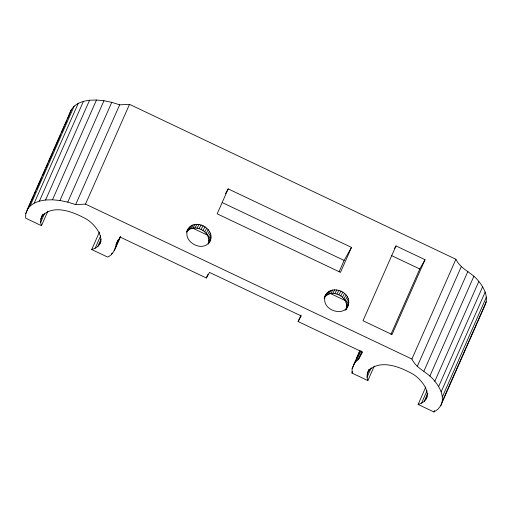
<?xml version="1.0" encoding="UTF-8"?>
<svg xmlns="http://www.w3.org/2000/svg" width="512" height="512" viewBox="0 0 512 512"><rect width="100%" height="100%" fill="white"/><g stroke="black" fill="none" stroke-linecap="round" stroke-linejoin="round"><path stroke-width="0.77" d="M425.824 386.976L418.112 404.454L433.984 411.987L437.856 409.306L440.71 405.741L484.71 305.971C489.037 297.581 484.282 288.083 478.822 281.485C472.39 272.602 460.678 269.434 455.904 259.264L129.51 104.346L119.661 104.819L111.763 102.349L103.962 100.73L96.486 100.013L89.568 100.218L83.418 101.344L78.221 103.347L74.138 106.176L71.283 109.741L27.277 209.51L25.754 213.702L25.6 218.15L41.472 225.683L47.891 211.123M41.472 225.683C40.064 222.118 40.614 218.24 42.426 214.944M99.43 232.058L91.718 249.536L107.59 257.069C114.835 254.112 115.251 246.259 117.843 240.134M374.285 366.035L367.859 380.602L351.994 373.069L352.141 368.621L359.776 350.592M367.859 380.602C366.285 376.755 367.226 372.653 369.139 369.133M440.71 405.741C445.03 397.357 440.275 387.853 434.822 381.261C428.384 372.378 416.672 369.21 411.898 359.034L85.504 204.115L75.654 204.589L67.757 202.118L59.955 200.506L52.48 199.789L45.562 199.994L39.411 201.114L34.214 203.123L30.131 205.952L27.277 209.51M208.256 243.802C212.339 232.077 194.01 222.144 186.496 232.115C192.314 214.707 219.872 230.003 208.205 244.122M324.922 297.158C321.574 311.392 347.552 318.323 348.762 302.445C349.19 289.216 327.091 284.352 324.224 298.4M347.981 306.074L345.875 309.798C350.739 297.958 332 287.315 324.301 297.523M71.283 109.741L67.507 119.027M91.718 249.536C111.072 243.866 95.296 222.842 84.115 217.901C71.994 211.322 52.582 204.224 41.786 216.397M418.112 404.454C437.459 398.784 421.69 377.76 410.502 372.819C398.381 366.24 378.976 359.142 368.179 371.315M25.754 213.702L28 208.608M28.64 207.149L34.099 194.771M34.746 193.312L35.706 191.13M36.352 189.67L41.811 177.293M42.451 175.834L45.344 169.28M45.984 167.821L47.917 163.456M48.557 161.997L53.056 151.802M53.696 150.342L60.762 134.323M61.408 132.864L64.294 126.31M64.941 124.858L66.867 120.486M30.131 205.952L74.138 106.176M34.214 203.123L78.221 103.347M39.411 201.114L83.418 101.344M45.562 199.994L89.568 100.218M40.768 219.194L43.014 214.093M40.659 222.317L44.512 213.581M52.48 199.789L96.486 100.013M59.955 200.506L103.962 100.73M67.757 202.118L111.763 102.349M75.654 204.589L119.661 104.819M85.504 204.115L129.51 104.346M95.187 248.198L100.646 235.821M97.907 246.317L101.12 239.034M99.808 243.936L101.094 241.024M111.469 254.387L112.109 252.928M115.846 246.63L120.339 236.435M114.317 250.822L120.422 236.986M228.186 188.883L217.184 213.83L340.486 272.352L351.488 247.411L228.186 188.883L225.472 193.683M115.917 244.506L120.122 237.062L206.355 277.99L207.942 274.394M353.67 364.429L356.518 360.864L358.374 359.584L362.573 352.141L298.099 321.536L300.954 315.066M339.104 271.834L344.134 260.435L351.488 247.411M396 245.914L363.002 320.742L392.013 334.515L425.018 259.686L396 245.914L394.502 248.57M352.141 368.621L355.674 360.608M356.32 359.155L359.206 352.602M356.518 360.864L361.018 350.669M351.994 373.069L352.634 371.616M358.374 359.584L361.907 351.571M367.155 374.112L369.088 369.741M367.053 377.235L371.226 367.77M390.925 334.374L419.763 268.986L425.018 259.686M411.898 359.034L455.904 259.264M417.158 366.682L461.165 266.912M423.917 371.168L467.923 271.392M429.869 376.077L473.869 276.301M421.574 403.117L427.04 390.739M424.301 401.235L427.834 393.222M426.202 398.854L427.168 396.672M434.822 381.261L478.822 281.485M438.63 386.554L482.637 286.784M441.178 391.808L485.184 292.038M433.984 411.987L434.624 410.528M442.394 396.858L486.4 297.088M442.234 401.549L486.24 301.779M187.718 230.733L189.818 227.008M189.222 229.594L191.322 225.875M190.957 228.749L193.056 225.03M192.864 228.218L194.963 224.493M194.899 228.013L196.998 224.288M196.986 228.141L199.085 224.422M199.072 228.602L201.171 224.883M201.088 229.382L203.187 225.664M202.976 230.458L205.075 226.739M204.678 231.795L206.778 228.07M206.138 233.344L208.237 229.626M207.315 235.078L209.421 231.354M208.179 236.922L210.278 233.203M208.691 238.835L210.797 235.117M208.851 240.755L210.95 237.037M208.64 242.624L210.739 238.906M206.355 277.99L209.504 272.41L301.254 315.955L298.099 321.536M324.794 296.64L326.406 293.805M325.53 296.141L327.629 292.416M327.034 295.008L329.133 291.283M328.762 294.157L330.867 290.438M330.675 293.626L332.774 289.901M332.704 293.421L334.81 289.702M334.797 293.549L336.896 289.83M336.883 294.016L338.982 290.291M338.899 294.797L340.998 291.072M340.787 295.866L342.886 292.147M342.483 297.203L344.589 293.478M343.949 298.758L346.048 295.034M345.126 300.486L347.226 296.762M345.99 302.336L348.09 298.611M346.502 304.25L348.602 300.525M346.656 306.17L348.762 302.445M345.139 310.298L345.843 309.056M346.445 308.038L348.55 304.314M188.595 228.397C180.339 240.979 203.558 254.17 210.17 240.666M391.456 255.552L419.763 268.986M222.272 202.592L344.134 260.435M192.659 228.128L207.776 235.302M330.47 293.542L345.581 300.717"/></g></svg>
